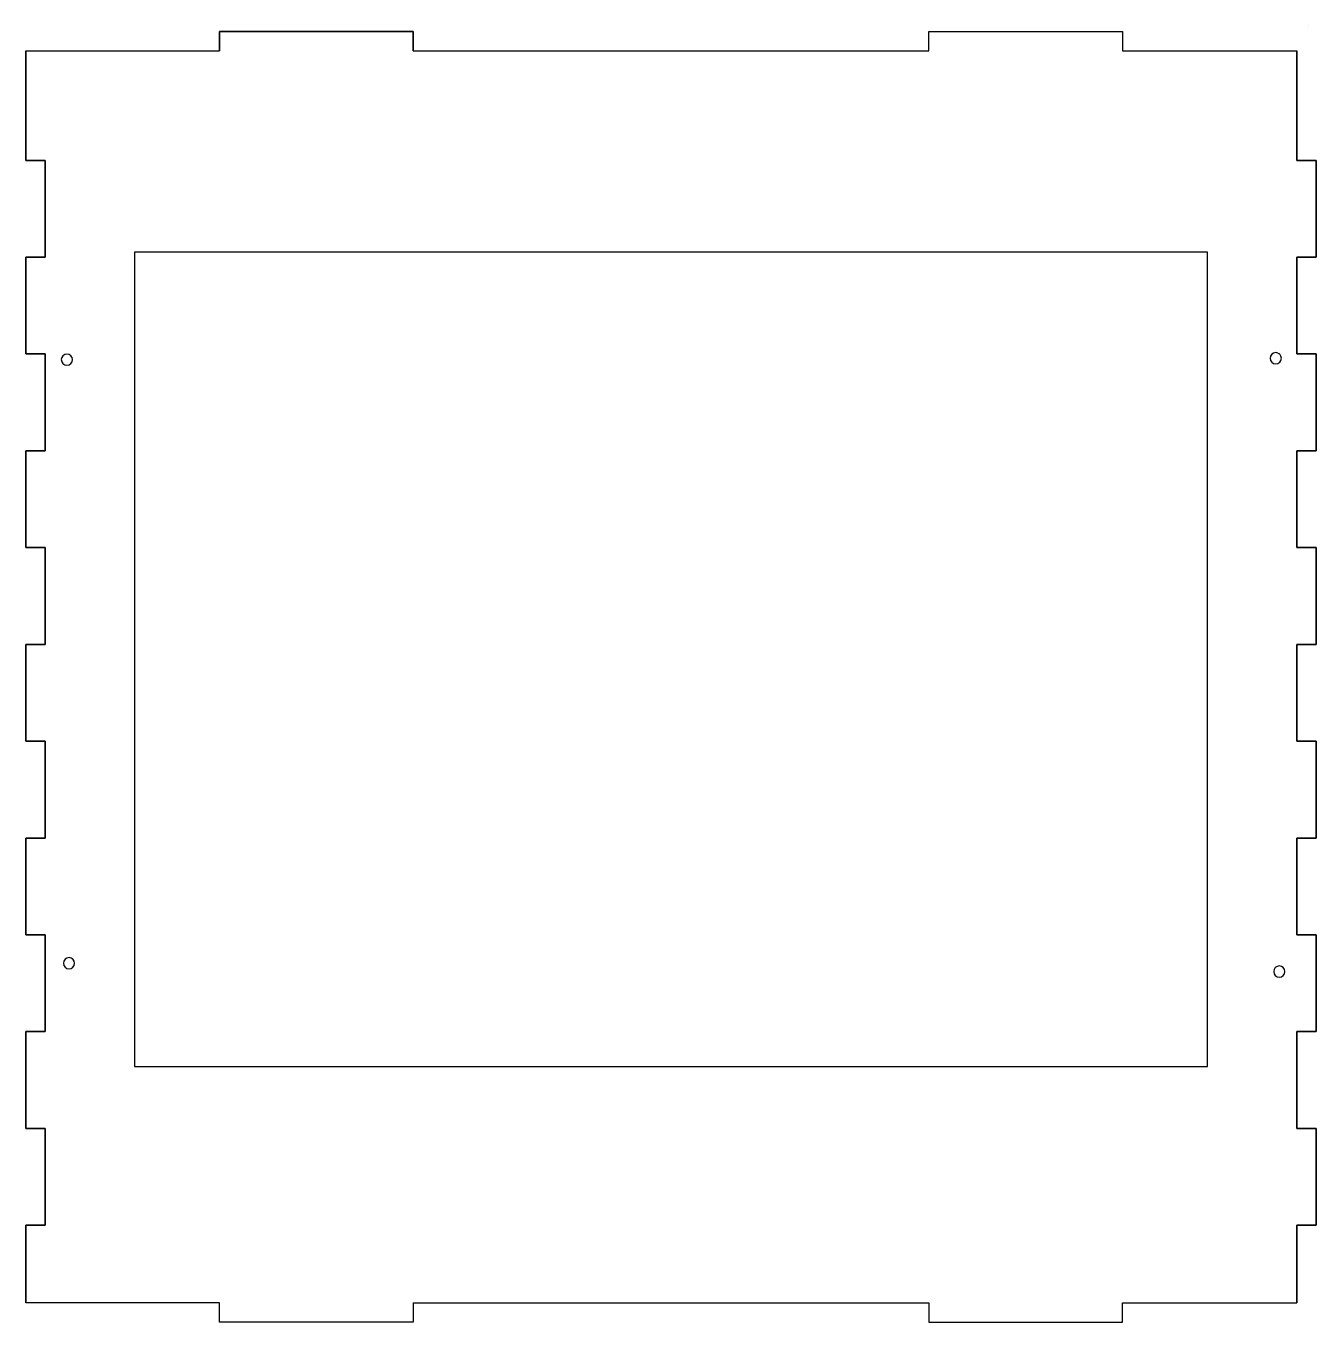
# Model space of a CAD drawing. Header units: inches. Extents: x 1 to 367, y -367 to 1.
import ezdxf

# ---------------------------------------------------------------- set-up
doc = ezdxf.new("R2010")
doc.units = ezdxf.units.IN
doc.header["$MEASUREMENT"] = 0
doc.layers.add('EdgeTooth', color=7, linetype='Continuous')
doc.layers.add('Screen_dims', color=7, linetype='Continuous')

# ---------------------------------------------------------------- blocks, each defined once
blk = doc.blocks.new('block 6')
at = {"layer": 'Screen_dims', "color": 7, "lineweight": 25, "true_color": 0xffffff}
blk.add_lwpolyline([(336.55, -63.5), (31.75, -63.5), (31.75, -294.88), (336.55, -294.88), (336.55, -63.5)], dxfattribs=at)
blk = doc.blocks.new('block 7')
at = {"layer": 'Screen_dims', "color": 7, "lineweight": 25, "true_color": 0xffffff}
blk.add_open_spline([(355.4, -267.89), (355.4, -267.01), (356.11, -266.3), (356.99, -266.3), (357.87, -266.3), (358.58, -267.01), (358.58, -267.89), (358.58, -268.77), (357.87, -269.48), (356.99, -269.48), (356.11, -269.48), (355.4, -268.77), (355.4, -267.89), (355.4, -267.89), (355.4, -267.89), (355.4, -267.89)], degree=3, knots=[0, 0, 0, 0, 1, 1, 1, 2, 2, 2, 3, 3, 3, 4, 4, 4, 5, 5, 5, 5], dxfattribs=at)
blk = doc.blocks.new('block 8')
at = {"layer": 'Screen_dims', "color": 7, "lineweight": 25, "true_color": 0xffffff}
blk.add_open_spline([(354.41, -93.66), (354.41, -92.79), (355.12, -92.07), (356, -92.07), (356.87, -92.07), (357.58, -92.79), (357.58, -93.66), (357.58, -94.54), (356.87, -95.25), (356, -95.25), (355.12, -95.25), (354.41, -94.54), (354.41, -93.66), (354.41, -93.66), (354.41, -93.66), (354.41, -93.66)], degree=3, knots=[0, 0, 0, 0, 1, 1, 1, 2, 2, 2, 3, 3, 3, 4, 4, 4, 5, 5, 5, 5], dxfattribs=at)
blk = doc.blocks.new('block 9')
at = {"layer": 'Screen_dims', "color": 7, "lineweight": 25, "true_color": 0xffffff}
blk.add_open_spline([(10.91, -94.06), (10.91, -93.18), (11.62, -92.47), (12.5, -92.47), (13.38, -92.47), (14.09, -93.18), (14.09, -94.06), (14.09, -94.94), (13.38, -95.65), (12.5, -95.65), (11.62, -95.65), (10.91, -94.94), (10.91, -94.06), (10.91, -94.06), (10.91, -94.06), (10.91, -94.06)], degree=3, knots=[0, 0, 0, 0, 1, 1, 1, 2, 2, 2, 3, 3, 3, 4, 4, 4, 5, 5, 5, 5], dxfattribs=at)
blk = doc.blocks.new('block 10')
at = {"layer": 'Screen_dims', "color": 7, "lineweight": 25, "true_color": 0xffffff}
blk.add_open_spline([(11.51, -265.51), (11.51, -264.63), (12.22, -263.92), (13.1, -263.92), (13.97, -263.92), (14.68, -264.63), (14.68, -265.51), (14.68, -266.39), (13.97, -267.1), (13.1, -267.1), (12.22, -267.1), (11.51, -266.39), (11.51, -265.51), (11.51, -265.51), (11.51, -265.51), (11.51, -265.51)], degree=3, knots=[0, 0, 0, 0, 1, 1, 1, 2, 2, 2, 3, 3, 3, 4, 4, 4, 5, 5, 5, 5], dxfattribs=at)
blk = doc.blocks.new('block 5')
at = {"layer": 'Screen_dims'}
for name in ['block 6', 'block 9', 'block 8', 'block 10', 'block 7']:
    blk.add_blockref(name, (0, 0), dxfattribs=at)
blk = doc.blocks.new('block 11')
at = {"layer": 'EdgeTooth', "color": 240, "lineweight": 35, "true_color": 0xed1f24}
for points in [[(0.85, -361.95), (0.85, -339.95)], [(361.95, -339.95), (361.95, -361.95)]]:
    blk.add_lwpolyline(points, dxfattribs=at)
blk = doc.blocks.new('block 12')
at = {"layer": 'EdgeTooth', "color": 240, "lineweight": 25, "true_color": 0xed1f24}
blk.add_lwpolyline([(365.27, 0.73), (365.27, 0.73)], dxfattribs=at)
blk = doc.blocks.new('block 13')
at = {"layer": 'EdgeTooth', "color": 240, "lineweight": 25, "true_color": 0xed1f24}
blk.add_lwpolyline([(0.85, -6.35), (6.35, -6.35)], dxfattribs=at)
blk = doc.blocks.new('block 14')
at = {"layer": 'EdgeTooth', "color": 7, "lineweight": 25, "true_color": 0xffffff}
blk.add_lwpolyline([(110.85, -361.95), (110.85, -367.45), (55.85, -367.45), (55.85, -361.95)], dxfattribs=at)
blk = doc.blocks.new('block 15')
at = {"layer": 'EdgeTooth', "color": 7, "lineweight": 25, "true_color": 0xffffff}
blk.add_lwpolyline([(257.45, -361.95), (257.45, -367.45), (312.45, -367.45), (312.45, -361.95)], dxfattribs=at)
blk = doc.blocks.new('block 16')
at = {"layer": 'EdgeTooth', "color": 7, "lineweight": 25, "true_color": 0xffffff}
blk.add_lwpolyline([(110.85, -361.95), (110.85, -367.45), (55.85, -367.45), (55.85, -361.95)], dxfattribs=at)
blk = doc.blocks.new('block 17')
at = {"layer": 'EdgeTooth', "color": 7, "lineweight": 25, "true_color": 0xffffff}
blk.add_lwpolyline([(257.45, -361.95), (257.45, -367.45), (312.45, -367.45), (312.45, -361.95)], dxfattribs=at)
blk = doc.blocks.new('block 18')
at = {"layer": 'EdgeTooth', "color": 7, "lineweight": 25, "true_color": 0xffffff}
blk.add_lwpolyline([(257.45, -6.35), (257.45, -0.85), (312.45, -0.85), (312.45, -6.35)], dxfattribs=at)
blk = doc.blocks.new('block 19')
at = {"layer": 'EdgeTooth', "color": 7, "lineweight": 25, "true_color": 0xffffff}
blk.add_lwpolyline([(110.85, -6.35), (110.85, -0.85), (55.85, -0.85), (55.85, -6.35)], dxfattribs=at)
blk = doc.blocks.new('block 20')
at = {"layer": 'EdgeTooth', "color": 7, "lineweight": 25, "true_color": 0xffffff}
blk.add_lwpolyline([(257.45, -6.35), (257.45, -0.85), (312.45, -0.85), (312.45, -6.35), (361.95, -6.35)], dxfattribs=at)
blk = doc.blocks.new('block 21')
at = {"layer": 'EdgeTooth', "color": 7, "lineweight": 25, "true_color": 0xffffff}
blk.add_lwpolyline([(6.35, -6.35), (55.85, -6.35), (55.85, -0.85), (110.85, -0.85), (110.85, -6.35), (257.45, -6.35)], dxfattribs=at)

msp = doc.modelspace()

# ---------------------------------------------------------------- linework, layer by layer
at = {"layer": 'EdgeTooth', "color": 240, "lineweight": 35, "true_color": 0xed1f24}
for points in [[(0.85, -6.35), (0.85, -9.95)], [(361.95, -6.35), (361.95, -10.07)], [(0.85, -9.95), (0.85, -37.45)], [(361.95, -9.95), (361.95, -37.45)], [(361.95, -9.95), (361.95, -9.95)], [(6.35, -37.45), (0.85, -37.45)], [(6.35, -64.95), (6.35, -37.45)], [(367.45, -37.45), (361.95, -37.45)], [(367.45, -64.95), (367.45, -37.45)], [(0.85, -64.95), (0.85, -92.45)], [(0.85, -64.95), (6.35, -64.95)], [(361.95, -64.95), (361.95, -92.45)], [(361.95, -64.95), (367.45, -64.95)], [(6.35, -92.45), (0.85, -92.45)], [(6.35, -92.45), (6.35, -119.95)], [(367.45, -92.45), (361.95, -92.45)], [(367.45, -92.45), (367.45, -119.95)], [(0.85, -119.95), (0.85, -147.45)], [(6.35, -119.95), (0.85, -119.95)], [(361.95, -119.95), (361.95, -147.45)], [(367.45, -119.95), (361.95, -119.95)], [(6.35, -147.45), (0.85, -147.45)], [(6.35, -147.45), (6.35, -174.95)], [(367.45, -147.45), (361.95, -147.45)], [(367.45, -147.45), (367.45, -174.95)], [(0.85, -174.95), (0.85, -202.45)], [(6.35, -174.95), (0.85, -174.95)], [(361.95, -174.95), (361.95, -202.45)], [(367.45, -174.95), (361.95, -174.95)], [(6.35, -202.45), (0.85, -202.45)], [(6.35, -202.45), (6.35, -229.95)], [(367.45, -202.45), (361.95, -202.45)], [(367.45, -202.45), (367.45, -229.95)], [(0.85, -229.95), (0.85, -257.45)], [(6.35, -229.95), (0.85, -229.95)], [(361.95, -229.95), (361.95, -257.45)], [(367.45, -229.95), (361.95, -229.95)], [(6.35, -257.45), (0.85, -257.45)], [(6.35, -257.45), (6.35, -284.95)], [(367.45, -257.45), (361.95, -257.45)], [(367.45, -257.45), (367.45, -284.95)], [(0.85, -284.95), (0.85, -312.45)], [(6.35, -284.95), (0.85, -284.95)], [(361.95, -284.95), (361.95, -312.45)], [(367.45, -284.95), (361.95, -284.95)], [(6.35, -312.45), (0.85, -312.45)], [(6.35, -312.45), (6.35, -339.95)], [(367.45, -312.45), (361.95, -312.45)], [(367.45, -312.45), (367.45, -339.95)], [(6.35, -339.95), (0.85, -339.95)], [(367.45, -339.95), (361.95, -339.95)]]:
    msp.add_lwpolyline(points, dxfattribs=at)
at = {"layer": 'EdgeTooth', "color": 7, "lineweight": 25, "true_color": 0xffffff}
for points in [[(55.85, -361.95), (0.85, -361.95)], [(110.85, -361.95), (257.45, -361.95)], [(312.45, -361.95), (361.95, -361.95)]]:
    msp.add_lwpolyline(points, dxfattribs=at)

# ---------------------------------------------------------------- block references
at = {"layer": 'EdgeTooth'}
for name in ['block 12', 'block 21', 'block 19', 'block 18', 'block 20', 'block 13', 'block 11', 'block 14', 'block 16', 'block 15', 'block 17']:
    msp.add_blockref(name, (0, 0), dxfattribs=at)
at = {"layer": 'Screen_dims'}
msp.add_blockref('block 5', (0, 0), dxfattribs=at)

doc.saveas('drawing.dxf')
